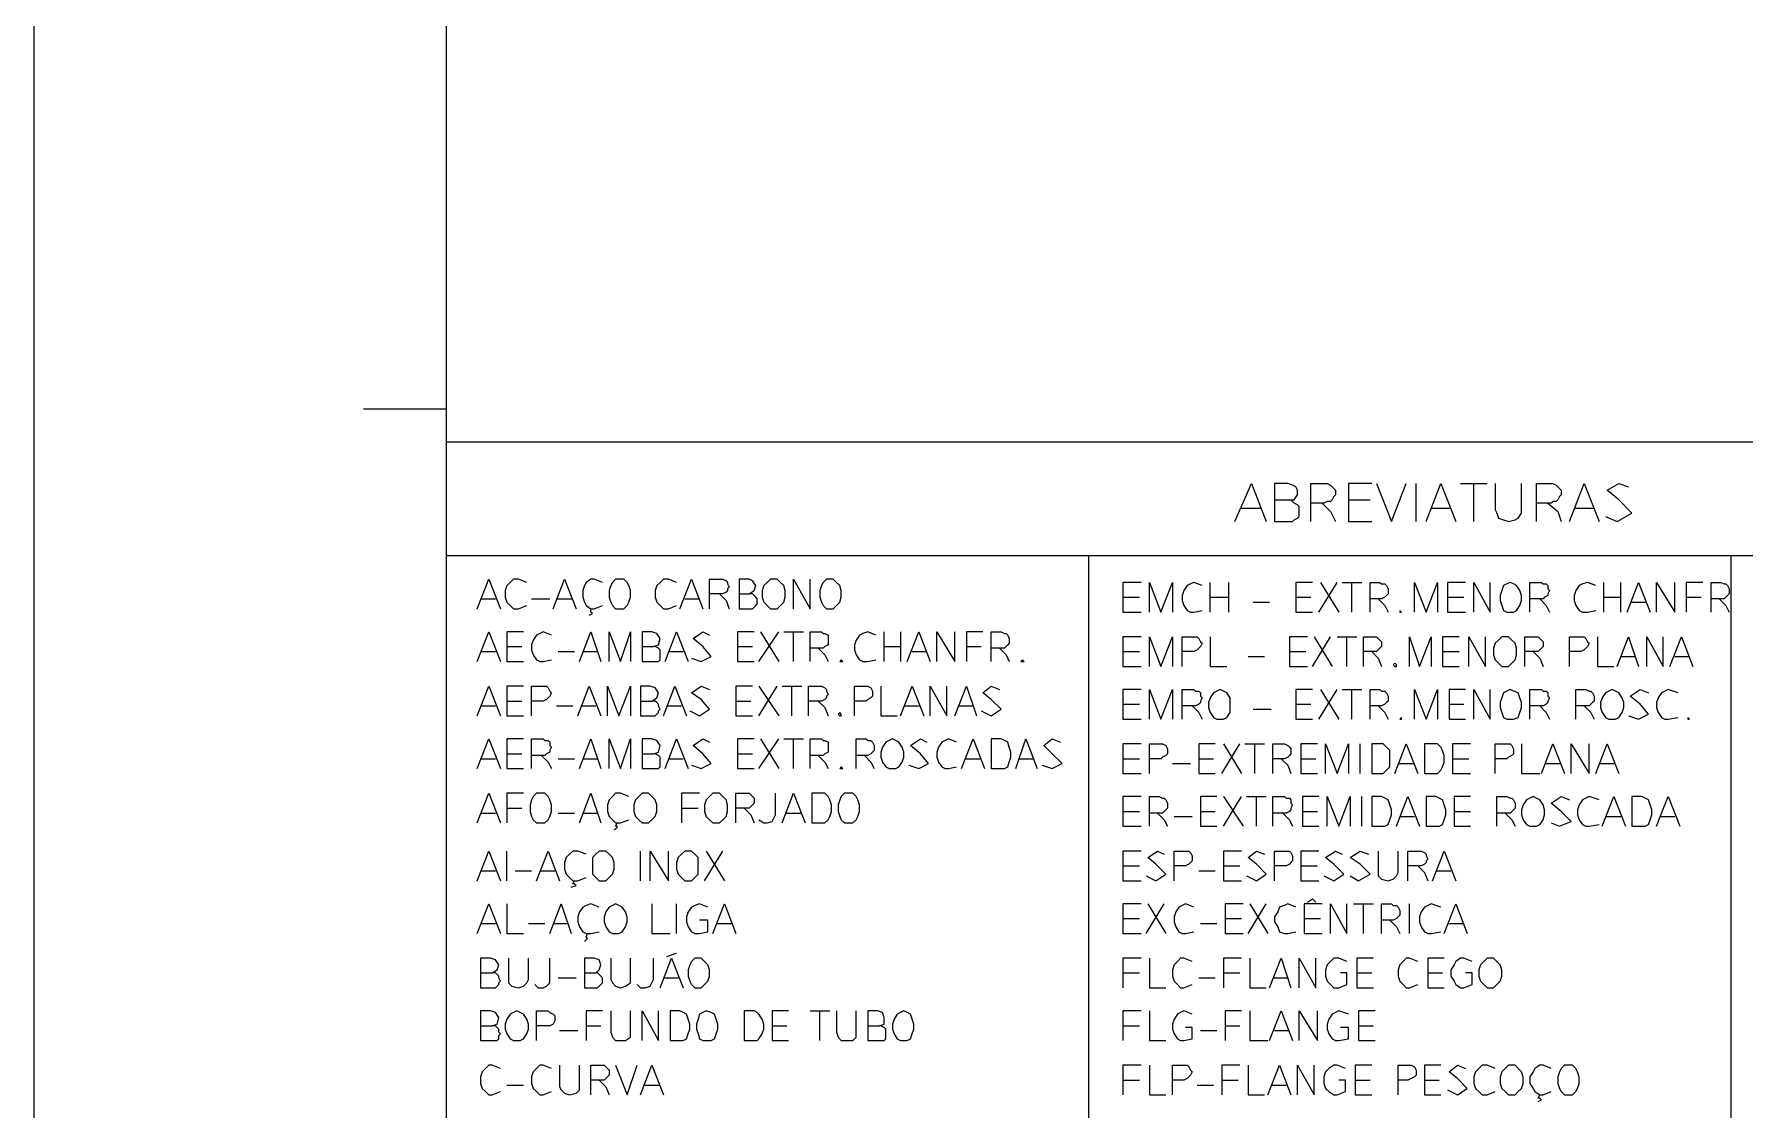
# Model space of a CAD drawing. Extents: x 0 to 604, y 0 to 422.
# Drawn here: x 0 to 103.8, y 67.4 to 132.7 of the extents above; entities that cross this region are included whole.
import ezdxf

# ---------------------------------------------------------------- set-up
doc = ezdxf.new("R2010")
doc.units = 0
doc.header["$MEASUREMENT"] = 0
doc.layers.add('GT_1', color=7, linetype='Continuous')

msp = doc.modelspace()

# ---------------------------------------------------------------- linework, layer by layer
at = {"linetype": 'Continuous'}
msp.add_lwpolyline([(597.11, 0), (0, 0), (0, 421.74), (597.11, 421.74)], close=True, dxfattribs=at)
at = {"layer": 'GT_1', "flags": 128}
for points in [[(25, 409.8), (25, 10)], [(25, 109.9), (20, 109.9)], [(453.8, 107.9), (25, 107.9)], [(72.9, 103.1), (73.9, 105.4), (74.8, 103.1)], [(75.3, 104.4), (76.3, 104.4), (76.5, 104.4), (76.7, 104.7), (76.7, 105), (76.6, 105.2), (76.4, 105.3), (76.1, 105.4), (75.3, 105.4), (75.3, 103.1), (76.3, 103.1), (76.4, 103.1), (76.5, 103.2), (76.7, 103.3), (76.8, 103.4), (76.8, 103.5), (76.8, 103.7), (76.8, 103.8), (76.8, 104), (76.7, 104.1), (76.5, 104.2), (76.4, 104.3), (76.3, 104.4)], [(77.5, 103.1), (77.5, 105.4), (78.3, 105.4), (78.4, 105.4), (78.5, 105.4), (78.7, 105.3), (78.8, 105.2), (78.9, 105.1), (79, 105), (79, 104.9), (79, 104.7), (78.9, 104.6), (78.8, 104.4), (78.7, 104.3), (78.5, 104.3), (78.3, 104.2), (77.5, 104.2)], [(81.2, 105.4), (79.8, 105.4), (79.8, 103.1), (81.2, 103.1)], [(81.5, 105.4), (82.4, 103.1), (83.3, 105.4)], [(83.9, 103.1), (83.9, 105.4)], [(84.5, 103.1), (85.4, 105.4), (86.3, 103.1)], [(86.6, 105.4), (88.2, 105.4)], [(87.4, 103.1), (87.4, 105.4)], [(88.7, 105.4), (88.7, 103.8), (88.8, 103.6), (88.9, 103.3), (89.2, 103.2), (89.5, 103.1), (89.9, 103.2), (90.1, 103.3), (90.3, 103.6), (90.3, 103.8), (90.3, 105.4)], [(91.2, 103.1), (91.2, 105.4), (92.1, 105.4), (92.2, 105.4), (92.4, 105.3), (92.5, 105.2), (92.6, 105.1), (92.7, 105), (92.7, 104.9), (92.7, 104.7), (92.6, 104.6), (92.5, 104.4), (92.4, 104.3), (92.2, 104.3), (92.1, 104.2), (91.2, 104.2)], [(93.2, 103.1), (94.1, 105.4), (95, 103.1)], [(95.4, 103.4), (96.1, 103.1), (97, 103.6), (96.2, 104.4), (95.5, 105), (96.2, 105.4), (96.8, 105.2)], [(73.2, 103.9), (74.5, 103.9)], [(78.2, 104.2), (78.7, 103.7), (79, 103.1)], [(79.8, 104.4), (81.1, 104.4)], [(84.8, 103.9), (86, 103.9)], [(91.9, 104.2), (92.5, 103.7), (92.7, 103.1)], [(93.5, 103.9), (94.7, 103.9)], [(328.9, 101), (25, 101)], [(64, 101), (64, 16)], [(103, 101), (103, 16)], [(26.9, 97.8), (27.6, 99.6), (28.3, 97.8)], [(29.9, 99.4), (29.4, 99.6), (29.1, 99.6), (28.9, 99.4), (28.7, 99.2), (28.6, 98.9), (28.6, 98.5), (28.7, 98.2), (28.9, 98), (29.1, 97.8), (29.4, 97.8), (29.9, 98)], [(31.5, 97.8), (32.2, 99.6), (32.9, 97.8)], [(34.5, 99.4), (34, 99.6), (33.8, 99.6), (33.5, 99.4), (33.4, 99.2), (33.3, 98.9), (33.3, 98.5), (33.4, 98.2), (33.5, 98), (33.8, 97.8), (34, 97.8), (34.5, 98)], [(35.7, 97.8), (35.8, 97.8), (36, 98), (36.1, 98.2), (36.2, 98.5), (36.2, 98.9), (36.1, 99.2), (36, 99.4), (35.8, 99.6), (35.6, 99.6), (35.3, 99.6), (35.1, 99.4), (35, 99.2), (34.9, 98.9), (34.9, 98.5), (35, 98.2), (35.1, 98), (35.3, 97.8), (35.6, 97.8), (35.7, 97.8)], [(39, 99.4), (38.5, 99.6), (38.2, 99.6), (38, 99.4), (37.8, 99.2), (37.7, 98.9), (37.7, 98.5), (37.8, 98.2), (38, 98), (38.2, 97.8), (38.5, 97.8), (39, 98)], [(39.2, 97.8), (39.9, 99.6), (40.6, 97.8)], [(41, 97.8), (41, 99.6), (41.7, 99.6), (41.8, 99.6), (42, 99.5), (42.1, 99.4), (42.1, 99.3), (42.2, 99.1), (42.1, 99), (42.1, 98.9), (42, 98.8), (41.8, 98.7), (41.7, 98.7), (41, 98.7)], [(41.6, 98.7), (42, 98.3), (42.2, 97.8)], [(42.8, 98.7), (43.4, 98.7), (43.7, 98.9), (43.8, 99.2), (43.6, 99.5), (43.4, 99.6), (42.8, 99.6), (42.8, 97.8), (43.4, 97.8), (43.6, 97.8), (43.7, 97.9), (43.8, 98), (43.9, 98.1), (43.9, 98.2), (43.9, 98.4), (43.8, 98.5), (43.7, 98.6), (43.6, 98.7), (43.4, 98.7)], [(45, 97.8), (45.1, 97.8), (45.3, 98), (45.5, 98.2), (45.6, 98.5), (45.6, 98.9), (45.5, 99.2), (45.3, 99.4), (45.1, 99.6), (44.9, 99.6), (44.7, 99.6), (44.5, 99.4), (44.3, 99.2), (44.2, 98.9), (44.2, 98.5), (44.3, 98.2), (44.5, 98), (44.7, 97.8), (44.9, 97.8), (45, 97.8)], [(46.1, 97.8), (46.1, 99.6), (47.1, 97.8), (47.1, 99.6)], [(48.4, 97.8), (48.5, 97.8), (48.7, 98), (48.9, 98.2), (49, 98.5), (49, 98.9), (48.9, 99.2), (48.7, 99.4), (48.5, 99.6), (48.3, 99.6), (48.1, 99.6), (47.9, 99.4), (47.8, 99.2), (47.7, 98.9), (47.7, 98.5), (47.8, 98.2), (47.9, 98), (48.1, 97.8), (48.3, 97.8), (48.4, 97.8)], [(67.2, 99.4), (66.1, 99.4), (66.1, 97.6), (67.2, 97.6)], [(67.7, 97.6), (67.7, 99.4), (68.4, 97.6), (69.1, 99.4), (69.1, 97.6)], [(70.9, 99.2), (70.4, 99.4), (70.2, 99.3), (70, 99.2), (69.8, 98.9), (69.7, 98.6), (69.7, 98.3), (69.8, 98), (70, 97.7), (70.2, 97.6), (70.4, 97.6), (70.9, 97.7)], [(71.4, 97.6), (71.4, 99.4)], [(72.5, 99.4), (72.5, 97.6)], [(77.6, 99.4), (76.6, 99.4), (76.6, 97.6), (77.6, 97.6)], [(78, 97.6), (79.1, 99.4)], [(78.1, 99.4), (79.2, 97.6)], [(79.4, 99.4), (80.6, 99.4)], [(80, 97.6), (80, 99.4)], [(81.1, 97.6), (81.1, 99.4), (81.7, 99.4), (81.8, 99.3), (82, 99.3), (82.1, 99.2), (82.2, 99), (82.2, 98.9), (82.2, 98.7), (82.1, 98.6), (82, 98.5), (81.8, 98.4), (81.7, 98.4), (81.1, 98.4)], [(83.8, 97.6), (83.8, 99.4), (84.5, 97.6), (85.2, 99.4), (85.2, 97.6)], [(86.9, 99.4), (85.8, 99.4), (85.8, 97.6), (86.9, 97.6)], [(87.4, 97.6), (87.4, 99.4), (88.4, 97.6), (88.4, 99.4)], [(89.7, 97.6), (89.8, 97.6), (90, 97.7), (90.2, 98), (90.3, 98.3), (90.3, 98.6), (90.2, 98.9), (90, 99.2), (89.8, 99.3), (89.6, 99.4), (89.4, 99.3), (89.2, 99.2), (89.1, 98.9), (89, 98.6), (89, 98.3), (89.1, 98), (89.2, 97.7), (89.4, 97.6), (89.6, 97.6), (89.7, 97.6)], [(90.8, 97.6), (90.8, 99.4), (91.5, 99.4), (91.6, 99.3), (91.8, 99.3), (91.9, 99.2), (91.9, 99), (92, 98.9), (91.9, 98.7), (91.9, 98.6), (91.7, 98.5), (91.6, 98.4), (91.5, 98.4), (90.8, 98.4)], [(94.8, 99.2), (94.3, 99.4), (94, 99.3), (93.8, 99.2), (93.6, 98.9), (93.5, 98.6), (93.5, 98.3), (93.6, 98), (93.8, 97.7), (94, 97.6), (94.3, 97.6), (94.8, 97.7)], [(95.3, 97.6), (95.3, 99.4)], [(96.3, 99.4), (96.3, 97.6)], [(96.7, 97.6), (97.4, 99.4), (98.1, 97.6)], [(98.5, 97.6), (98.5, 99.4), (99.6, 97.6), (99.6, 99.4)], [(101.3, 99.4), (100.3, 99.4), (100.3, 97.6)], [(101.8, 97.6), (101.8, 99.4), (102.4, 99.4), (102.6, 99.3), (102.7, 99.3), (102.8, 99.2), (102.9, 99), (102.9, 98.9), (102.9, 98.7), (102.8, 98.6), (102.7, 98.5), (102.6, 98.4), (102.4, 98.4), (101.8, 98.4)], [(27.1, 98.4), (28, 98.4)], [(30.2, 98.4), (31.3, 98.4)], [(31.7, 98.4), (32.7, 98.4)], [(33.7, 97.4), (33.9, 97.5), (33.8, 97.6), (33.8, 97.8)], [(39.5, 98.4), (40.4, 98.4)], [(66.1, 98.5), (67.1, 98.5)], [(71.4, 98.5), (72.5, 98.5)], [(74, 98.2), (75, 98.2)], [(76.6, 98.5), (77.5, 98.5)], [(81.6, 98.4), (82, 98), (82.2, 97.6)], [(83, 97.6), (82.9, 97.7), (82.9, 97.6), (83, 97.6)], [(85.8, 98.5), (86.8, 98.5)], [(91.4, 98.4), (91.8, 98), (92, 97.6)], [(95.3, 98.5), (96.3, 98.5)], [(97, 98.2), (97.9, 98.2)], [(100.3, 98.5), (101.2, 98.5)], [(102.3, 98.4), (102.7, 98), (102.9, 97.6)], [(26.9, 94.6), (27.6, 96.4), (28.3, 94.6)], [(29.7, 96.4), (28.7, 96.4), (28.7, 94.6), (29.7, 94.6)], [(31.4, 96.2), (30.9, 96.4), (30.7, 96.3), (30.5, 96.2), (30.3, 95.9), (30.2, 95.6), (30.2, 95.3), (30.3, 95), (30.5, 94.7), (30.7, 94.6), (30.9, 94.6), (31.4, 94.7)], [(33.1, 94.6), (33.8, 96.4), (34.4, 94.6)], [(34.9, 94.6), (34.9, 96.4), (35.6, 94.6), (36.2, 96.4), (36.2, 94.6)], [(36.9, 95.5), (37.6, 95.5), (37.9, 95.6), (38, 96), (37.8, 96.3), (37.5, 96.4), (36.9, 96.4), (36.9, 94.6), (37.6, 94.6), (37.7, 94.6), (37.9, 94.6), (38, 94.7), (38, 94.9), (38, 95), (38, 95.1), (38, 95.3), (37.9, 95.4), (37.7, 95.5), (37.6, 95.5)], [(38.3, 94.6), (39, 96.4), (39.7, 94.6)], [(39.9, 94.8), (40.5, 94.6), (41.1, 94.9), (40.6, 95.5), (40, 96), (40.6, 96.4), (41, 96.2)], [(43.7, 96.4), (42.7, 96.4), (42.7, 94.6), (43.7, 94.6)], [(44, 94.6), (45.2, 96.4)], [(44.1, 96.4), (45.2, 94.6)], [(45.5, 96.4), (46.7, 96.4)], [(46.1, 94.6), (46.1, 96.4)], [(47.1, 94.6), (47.1, 96.4), (47.8, 96.4), (47.9, 96.3), (48, 96.3), (48.2, 96.2), (48.2, 96), (48.2, 95.9), (48.2, 95.7), (48.2, 95.6), (48, 95.5), (47.9, 95.4), (47.8, 95.4), (47.1, 95.4)], [(51.1, 96.2), (50.6, 96.4), (50.3, 96.3), (50.1, 96.2), (49.9, 95.9), (49.8, 95.6), (49.8, 95.3), (49.9, 95), (50.1, 94.7), (50.3, 94.6), (50.6, 94.6), (51.1, 94.7)], [(51.6, 94.6), (51.6, 96.4)], [(52.6, 96.4), (52.6, 94.6)], [(53, 94.6), (53.7, 96.4), (54.4, 94.6)], [(54.8, 94.6), (54.8, 96.4), (55.9, 94.6), (55.9, 96.4)], [(57.6, 96.4), (56.6, 96.4), (56.6, 94.6)], [(58.1, 94.6), (58.1, 96.4), (58.7, 96.4), (58.9, 96.3), (59, 96.3), (59.1, 96.2), (59.2, 96), (59.2, 95.9), (59.2, 95.7), (59.1, 95.6), (59, 95.5), (58.9, 95.4), (58.7, 95.4), (58.1, 95.4)], [(67.2, 96.1), (66.1, 96.1), (66.1, 94.3), (67.2, 94.3)], [(67.7, 94.3), (67.7, 96.1), (68.4, 94.3), (69.1, 96.1), (69.1, 94.3)], [(69.7, 94.3), (69.7, 96.1), (70.4, 96.1), (70.6, 96.1), (70.7, 96), (70.8, 95.8), (70.9, 95.7), (70.8, 95.5), (70.7, 95.4), (70.6, 95.3), (70.4, 95.2), (69.7, 95.2)], [(71.4, 96.1), (71.4, 94.3), (72.4, 94.3)], [(77.3, 96.1), (76.2, 96.1), (76.2, 94.3), (77.3, 94.3)], [(77.6, 94.3), (78.7, 96.1)], [(77.7, 96.1), (78.8, 94.3)], [(79.1, 96.1), (80.3, 96.1)], [(79.7, 94.3), (79.7, 96.1)], [(80.7, 94.3), (80.7, 96.1), (81.3, 96.1), (81.4, 96.1), (81.5, 96.1), (81.6, 96), (81.7, 95.9), (81.8, 95.8), (81.8, 95.6), (81.8, 95.5), (81.7, 95.4), (81.6, 95.3), (81.5, 95.2), (81.3, 95.2), (80.7, 95.2)], [(83.5, 94.3), (83.5, 96.1), (84.1, 94.3), (84.8, 96.1), (84.8, 94.3)], [(86.5, 96.1), (85.5, 96.1), (85.5, 94.3), (86.5, 94.3)], [(87.1, 94.3), (87.1, 96.1), (88.1, 94.3), (88.1, 96.1)], [(89.4, 94.3), (89.5, 94.3), (89.7, 94.5), (89.9, 94.7), (90, 95), (90, 95.4), (89.9, 95.7), (89.7, 95.9), (89.5, 96.1), (89.3, 96.1), (89.1, 96.1), (88.9, 95.9), (88.7, 95.7), (88.6, 95.4), (88.6, 95), (88.7, 94.7), (88.9, 94.5), (89.1, 94.3), (89.3, 94.3), (89.4, 94.3)], [(90.5, 94.3), (90.5, 96.1), (91.1, 96.1), (91.3, 96.1), (91.4, 96), (91.5, 95.9), (91.6, 95.8), (91.6, 95.6), (91.6, 95.5), (91.5, 95.4), (91.4, 95.3), (91.3, 95.2), (91.1, 95.2), (90.5, 95.2)], [(93.2, 94.3), (93.2, 96.1), (93.9, 96.1), (94.1, 96.1), (94.2, 96), (94.3, 95.8), (94.4, 95.7), (94.3, 95.5), (94.2, 95.4), (94.1, 95.3), (93.9, 95.2), (93.2, 95.2)], [(94.9, 96.1), (94.9, 94.3), (95.9, 94.3)], [(96.1, 94.3), (96.8, 96.1), (97.4, 94.3)], [(97.9, 94.3), (97.9, 96.1), (98.9, 94.3), (98.9, 96.1)], [(99.3, 94.3), (100, 96.1), (100.7, 94.3)], [(27.1, 95.2), (28, 95.2)], [(28.7, 95.5), (29.6, 95.5)], [(31.8, 95.2), (32.8, 95.2)], [(33.3, 95.2), (34.2, 95.2)], [(38.5, 95.2), (39.4, 95.2)], [(42.7, 95.5), (43.6, 95.5)], [(47.6, 95.4), (48, 95), (48.2, 94.6)], [(49.1, 94.6), (49, 94.7), (48.9, 94.6), (49, 94.6), (49.1, 94.6)], [(51.6, 95.5), (52.6, 95.5)], [(53.3, 95.2), (54.2, 95.2)], [(56.6, 95.5), (57.5, 95.5)], [(58.6, 95.4), (59, 95), (59.2, 94.6)], [(60.1, 94.6), (60, 94.7), (59.9, 94.6), (60, 94.6), (60.1, 94.6)], [(66.1, 95.2), (67.1, 95.2)], [(73.7, 94.9), (74.7, 94.9)], [(76.2, 95.2), (77.2, 95.2)], [(81.2, 95.2), (81.6, 94.8), (81.8, 94.3)], [(85.5, 95.2), (86.5, 95.2)], [(91, 95.2), (91.4, 94.8), (91.6, 94.3)], [(96.3, 94.9), (97.2, 94.9)], [(99.6, 94.9), (100.5, 94.9)], [(82.7, 94.3), (82.7, 94.4), (82.6, 94.5), (82.5, 94.4), (82.6, 94.3), (82.7, 94.3)], [(26.9, 91.3), (27.6, 93.1), (28.3, 91.3)], [(29.7, 93.1), (28.7, 93.1), (28.7, 91.3), (29.7, 91.3)], [(30.2, 91.3), (30.2, 93.1), (30.9, 93.1), (31.1, 93.1), (31.2, 93), (31.3, 92.8), (31.4, 92.7), (31.3, 92.5), (31.2, 92.4), (31.1, 92.3), (30.9, 92.2), (30.2, 92.2)], [(33, 91.3), (33.7, 93.1), (34.4, 91.3)], [(34.8, 91.3), (34.8, 93.1), (35.5, 91.3), (36.2, 93.1), (36.2, 91.3)], [(36.8, 92.2), (37.5, 92.2), (37.8, 92.4), (37.9, 92.7), (37.7, 93), (37.4, 93.1), (36.8, 93.1), (36.8, 91.3), (37.5, 91.3), (37.7, 91.3), (37.8, 91.4), (37.9, 91.5), (37.9, 91.6), (38, 91.7), (37.9, 91.9), (37.9, 92), (37.8, 92.1), (37.7, 92.2), (37.5, 92.2)], [(38.2, 91.3), (38.9, 93.1), (39.6, 91.3)], [(39.8, 91.6), (40.4, 91.3), (41, 91.7), (40.5, 92.3), (39.9, 92.7), (40.5, 93.1), (41, 92.9)], [(43.6, 93.1), (42.6, 93.1), (42.6, 91.3), (43.6, 91.3)], [(44, 91.3), (45.1, 93.1)], [(44, 93.1), (45.2, 91.3)], [(45.4, 93.1), (46.6, 93.1)], [(46, 91.3), (46, 93.1)], [(47, 91.3), (47, 93.1), (47.7, 93.1), (47.8, 93.1), (48, 93), (48.1, 92.9), (48.1, 92.8), (48.2, 92.6), (48.1, 92.5), (48.1, 92.4), (48, 92.3), (47.8, 92.2), (47.7, 92.2), (47, 92.2)], [(49.8, 91.3), (49.8, 93.1), (50.5, 93.1), (50.6, 93.1), (50.8, 93), (50.9, 92.8), (50.9, 92.7), (50.9, 92.5), (50.8, 92.4), (50.6, 92.3), (50.5, 92.2), (49.8, 92.2)], [(51.4, 93.1), (51.4, 91.3), (52.4, 91.3)], [(52.6, 91.3), (53.3, 93.1), (54, 91.3)], [(54.4, 91.3), (54.4, 93.1), (55.4, 91.3), (55.4, 93.1)], [(55.9, 91.3), (56.6, 93.1), (57.2, 91.3)], [(57.5, 91.6), (58.1, 91.3), (58.7, 91.7), (58.1, 92.3), (57.6, 92.7), (58.1, 93.1), (58.6, 92.9)], [(67.2, 92.9), (66.1, 92.9), (66.1, 91.1), (67.2, 91.1)], [(67.7, 91.1), (67.7, 92.9), (68.4, 91.1), (69.1, 92.9), (69.1, 91.1)], [(69.7, 91.1), (69.7, 92.9), (70.4, 92.9), (70.5, 92.8), (70.7, 92.8), (70.8, 92.7), (70.8, 92.5), (70.9, 92.4), (70.8, 92.2), (70.8, 92.1), (70.7, 92), (70.5, 91.9), (70.4, 91.9), (69.7, 91.9)], [(72.1, 91.1), (72.2, 91.1), (72.4, 91.2), (72.6, 91.5), (72.6, 91.8), (72.6, 92.1), (72.6, 92.4), (72.4, 92.7), (72.2, 92.8), (72, 92.9), (71.8, 92.8), (71.6, 92.7), (71.4, 92.4), (71.3, 92.1), (71.3, 91.8), (71.4, 91.5), (71.6, 91.2), (71.8, 91.1), (72, 91.1), (72.1, 91.1)], [(77.6, 92.9), (76.6, 92.9), (76.6, 91.1), (77.6, 91.1)], [(78, 91.1), (79.1, 92.9)], [(78.1, 92.9), (79.2, 91.1)], [(79.4, 92.9), (80.6, 92.9)], [(80, 91.1), (80, 92.9)], [(81.1, 91.1), (81.1, 92.9), (81.7, 92.9), (81.8, 92.8), (82, 92.8), (82.1, 92.7), (82.2, 92.5), (82.2, 92.4), (82.2, 92.2), (82.1, 92.1), (82, 92), (81.8, 91.9), (81.7, 91.9), (81.1, 91.9)], [(83.8, 91.1), (83.8, 92.9), (84.5, 91.1), (85.2, 92.9), (85.2, 91.1)], [(86.9, 92.9), (85.9, 92.9), (85.9, 91.1), (86.9, 91.1)], [(87.4, 91.1), (87.4, 92.9), (88.4, 91.1), (88.4, 92.9)], [(89.7, 91.1), (89.8, 91.1), (90.1, 91.2), (90.2, 91.5), (90.3, 91.8), (90.3, 92.1), (90.2, 92.4), (90.1, 92.7), (89.8, 92.8), (89.6, 92.9), (89.4, 92.8), (89.2, 92.7), (89.1, 92.4), (89, 92.1), (89, 91.8), (89.1, 91.5), (89.2, 91.2), (89.4, 91.1), (89.6, 91.1), (89.7, 91.1)], [(90.8, 91.1), (90.8, 92.9), (91.5, 92.9), (91.6, 92.8), (91.8, 92.8), (91.9, 92.7), (91.9, 92.5), (92, 92.4), (91.9, 92.2), (91.9, 92.1), (91.8, 92), (91.6, 91.9), (91.5, 91.9), (90.8, 91.9)], [(93.6, 91.1), (93.6, 92.9), (94.2, 92.9), (94.4, 92.8), (94.5, 92.8), (94.6, 92.7), (94.7, 92.5), (94.7, 92.4), (94.7, 92.2), (94.6, 92.1), (94.5, 92), (94.4, 91.9), (94.2, 91.9), (93.6, 91.9)], [(95.9, 91.1), (96, 91.1), (96.2, 91.2), (96.4, 91.5), (96.5, 91.8), (96.5, 92.1), (96.4, 92.4), (96.2, 92.7), (96, 92.8), (95.8, 92.9), (95.6, 92.8), (95.4, 92.7), (95.2, 92.4), (95.1, 92.1), (95.1, 91.8), (95.2, 91.5), (95.4, 91.2), (95.6, 91.1), (95.8, 91.1), (95.9, 91.1)], [(96.8, 91.3), (97.4, 91.1), (98, 91.4), (97.5, 92), (96.9, 92.5), (97.5, 92.9), (98, 92.7)], [(99.8, 92.7), (99.2, 92.9), (99, 92.8), (98.8, 92.7), (98.6, 92.4), (98.5, 92.1), (98.5, 91.8), (98.6, 91.5), (98.8, 91.2), (99, 91.1), (99.2, 91.1), (99.8, 91.2)], [(27.1, 91.9), (28, 91.9)], [(28.7, 92.2), (29.6, 92.2)], [(31.7, 91.9), (32.7, 91.9)], [(33.2, 91.9), (34.1, 91.9)], [(38.4, 91.9), (39.3, 91.9)], [(42.6, 92.2), (43.5, 92.2)], [(47.6, 92.2), (48, 91.8), (48.2, 91.3)], [(49, 91.3), (49, 91.4), (48.9, 91.5), (48.8, 91.4), (48.9, 91.3), (49, 91.3)], [(52.8, 91.9), (53.8, 91.9)], [(56.1, 91.9), (57, 91.9)], [(66.1, 92), (67.1, 92)], [(70.3, 91.9), (70.7, 91.5), (70.9, 91.1)], [(74, 91.7), (75.1, 91.7)], [(76.6, 92), (77.5, 92)], [(81.6, 91.9), (82, 91.5), (82.2, 91.1)], [(85.9, 92), (86.8, 92)], [(91.4, 91.9), (91.8, 91.5), (92, 91.1)], [(94.1, 91.9), (94.5, 91.5), (94.7, 91.1)], [(83, 91.1), (83, 91.2), (82.9, 91.1), (83, 91.1)], [(100.4, 91.1), (100.5, 91.1), (100.4, 91.2), (100.4, 91.1)], [(26.9, 88.1), (27.6, 89.9), (28.3, 88.1)], [(29.7, 89.9), (28.7, 89.9), (28.7, 88.1), (29.7, 88.1)], [(30.2, 88.1), (30.2, 89.9), (30.9, 89.9), (31, 89.8), (31.2, 89.8), (31.3, 89.7), (31.3, 89.5), (31.4, 89.4), (31.3, 89.2), (31.3, 89.1), (31.1, 89), (31, 88.9), (30.9, 88.9), (30.2, 88.9)], [(33.1, 88.1), (33.8, 89.9), (34.4, 88.1)], [(34.9, 88.1), (34.9, 89.9), (35.6, 88.1), (36.2, 89.9), (36.2, 88.1)], [(36.9, 89), (37.6, 89), (37.9, 89.1), (38, 89.5), (37.8, 89.8), (37.5, 89.9), (36.9, 89.9), (36.9, 88.1), (37.6, 88.1), (37.7, 88.1), (37.9, 88.1), (38, 88.2), (38, 88.4), (38, 88.5), (38, 88.6), (38, 88.8), (37.9, 88.9), (37.7, 89), (37.6, 89)], [(38.3, 88.1), (39, 89.9), (39.7, 88.1)], [(39.9, 88.3), (40.5, 88.1), (41.1, 88.4), (40.6, 89), (40, 89.5), (40.6, 89.9), (41, 89.7)], [(43.7, 89.9), (42.7, 89.9), (42.7, 88.1), (43.7, 88.1)], [(44, 88.1), (45.2, 89.9)], [(44.1, 89.9), (45.2, 88.1)], [(45.5, 89.9), (46.7, 89.9)], [(46.1, 88.1), (46.1, 89.9)], [(47.1, 88.1), (47.1, 89.9), (47.8, 89.9), (47.9, 89.8), (48, 89.8), (48.2, 89.7), (48.2, 89.5), (48.2, 89.4), (48.2, 89.2), (48.2, 89.1), (48, 89), (47.9, 88.9), (47.8, 88.9), (47.1, 88.9)], [(49.9, 88.1), (49.9, 89.9), (50.5, 89.9), (50.6, 89.8), (50.8, 89.8), (50.9, 89.7), (51, 89.5), (51, 89.4), (51, 89.2), (50.9, 89.1), (50.8, 89), (50.6, 88.9), (50.5, 88.9), (49.9, 88.9)], [(52.2, 88.1), (52.3, 88.1), (52.5, 88.2), (52.7, 88.5), (52.8, 88.8), (52.8, 89.1), (52.7, 89.4), (52.5, 89.7), (52.3, 89.8), (52.1, 89.9), (51.9, 89.8), (51.7, 89.7), (51.5, 89.4), (51.4, 89.1), (51.4, 88.8), (51.5, 88.5), (51.7, 88.2), (51.9, 88.1), (52.1, 88.1), (52.2, 88.1)], [(53.1, 88.3), (53.7, 88.1), (54.3, 88.4), (53.8, 89), (53.2, 89.5), (53.8, 89.9), (54.2, 89.7)], [(56, 89.7), (55.5, 89.9), (55.3, 89.8), (55.1, 89.7), (54.9, 89.4), (54.8, 89.1), (54.8, 88.8), (54.9, 88.5), (55.1, 88.2), (55.3, 88.1), (55.5, 88.1), (56, 88.2)], [(56.3, 88.1), (57, 89.9), (57.7, 88.1)], [(58.8, 88.1), (58.9, 88.1), (59.1, 88.2), (59.2, 88.5), (59.3, 88.8), (59.3, 89.1), (59.2, 89.4), (59.1, 89.7), (58.9, 89.8), (58.7, 89.9), (58.1, 89.9), (58.1, 88.1), (58.7, 88.1), (58.8, 88.1)], [(59.6, 88.1), (60.2, 89.9), (60.9, 88.1)], [(61.2, 88.3), (61.8, 88.1), (62.4, 88.4), (61.8, 89), (61.3, 89.5), (61.8, 89.9), (62.3, 89.7)], [(67.2, 89.6), (66.1, 89.6), (66.1, 87.8), (67.2, 87.8)], [(67.7, 87.8), (67.7, 89.6), (68.4, 89.6), (68.5, 89.6), (68.7, 89.5), (68.8, 89.3), (68.8, 89.2), (68.8, 89), (68.7, 88.9), (68.5, 88.8), (68.4, 88.7), (67.7, 88.7)], [(71.7, 89.6), (70.7, 89.6), (70.7, 87.8), (71.7, 87.8)], [(72.1, 87.8), (73.2, 89.6)], [(72.2, 89.6), (73.3, 87.8)], [(73.5, 89.6), (74.7, 89.6)], [(74.1, 87.8), (74.1, 89.6)], [(75.2, 87.8), (75.2, 89.6), (75.8, 89.6), (75.9, 89.6), (76.1, 89.5), (76.2, 89.4), (76.3, 89.3), (76.3, 89.1), (76.3, 89), (76.2, 88.9), (76.1, 88.8), (75.9, 88.7), (75.8, 88.7), (75.2, 88.7)], [(77.9, 89.6), (76.9, 89.6), (76.9, 87.8), (77.9, 87.8)], [(78.4, 87.8), (78.4, 89.6), (79.1, 87.8), (79.8, 89.6), (79.8, 87.8)], [(80.5, 87.8), (80.5, 89.6)], [(81.9, 87.8), (82.1, 88), (82.3, 88.2), (82.3, 88.5), (82.3, 88.9), (82.3, 89.2), (82.1, 89.4), (81.9, 89.6), (81.8, 89.6), (81.2, 89.6), (81.2, 87.8), (81.8, 87.8), (81.9, 87.8)], [(82.6, 87.8), (83.3, 89.6), (84, 87.8)], [(85.1, 87.8), (85.2, 87.8), (85.4, 88), (85.5, 88.2), (85.6, 88.5), (85.6, 88.9), (85.5, 89.2), (85.4, 89.4), (85.2, 89.6), (85, 89.6), (84.4, 89.6), (84.4, 87.8), (85, 87.8), (85.1, 87.8)], [(87.2, 89.6), (86.1, 89.6), (86.1, 87.8), (87.2, 87.8)], [(88.7, 87.8), (88.7, 89.6), (89.4, 89.6), (89.6, 89.6), (89.7, 89.5), (89.8, 89.3), (89.8, 89.2), (89.8, 89), (89.7, 88.9), (89.5, 88.8), (89.4, 88.7), (88.7, 88.7)], [(90.3, 89.6), (90.3, 87.8), (91.4, 87.8)], [(91.5, 87.8), (92.2, 89.6), (92.9, 87.8)], [(93.3, 87.8), (93.3, 89.6), (94.4, 87.8), (94.4, 89.6)], [(94.8, 87.8), (95.5, 89.6), (96.2, 87.8)], [(27.1, 88.7), (28, 88.7)], [(28.7, 89), (29.6, 89)], [(30.8, 88.9), (31.2, 88.5), (31.4, 88.1)], [(31.8, 88.7), (32.8, 88.7)], [(33.3, 88.7), (34.2, 88.7)], [(38.5, 88.7), (39.4, 88.7)], [(42.7, 89), (43.6, 89)], [(47.6, 88.9), (48, 88.5), (48.2, 88.1)], [(50.4, 88.9), (50.8, 88.5), (51, 88.1)], [(56.5, 88.7), (57.4, 88.7)], [(59.8, 88.7), (60.7, 88.7)], [(66.1, 88.7), (67.1, 88.7)], [(69.1, 88.4), (70.2, 88.4)], [(70.7, 88.7), (71.6, 88.7)], [(75.7, 88.7), (76.1, 88.3), (76.3, 87.8)], [(76.9, 88.7), (77.8, 88.7)], [(82.8, 88.4), (83.8, 88.4)], [(86.1, 88.7), (87.1, 88.7)], [(91.8, 88.4), (92.7, 88.4)], [(95, 88.4), (95.9, 88.4)], [(49.1, 88.1), (49, 88.2), (48.9, 88.1), (49, 88.1), (49.1, 88.1)], [(26.9, 84.8), (27.6, 86.6), (28.3, 84.8)], [(29.7, 86.6), (28.7, 86.6), (28.7, 84.8)], [(30.9, 84.8), (31, 84.8), (31.2, 85), (31.3, 85.2), (31.4, 85.5), (31.4, 85.9), (31.3, 86.2), (31.2, 86.4), (31, 86.6), (30.7, 86.6), (30.5, 86.6), (30.3, 86.4), (30.2, 86.2), (30.1, 85.9), (30.1, 85.5), (30.2, 85.2), (30.3, 85), (30.5, 84.8), (30.7, 84.8), (30.9, 84.8)], [(33.1, 84.8), (33.8, 86.6), (34.4, 84.8)], [(36.1, 86.4), (35.6, 86.6), (35.3, 86.6), (35.1, 86.4), (34.9, 86.2), (34.8, 85.9), (34.8, 85.5), (34.9, 85.2), (35.1, 85), (35.3, 84.8), (35.6, 84.8), (36.1, 85)], [(37.2, 84.8), (37.3, 84.8), (37.5, 85), (37.7, 85.2), (37.8, 85.5), (37.8, 85.9), (37.7, 86.2), (37.5, 86.4), (37.3, 86.6), (37.1, 86.6), (36.9, 86.6), (36.7, 86.4), (36.5, 86.2), (36.4, 85.9), (36.4, 85.5), (36.5, 85.2), (36.7, 85), (36.9, 84.8), (37.1, 84.8), (37.2, 84.8)], [(40.4, 86.6), (39.3, 86.6), (39.3, 84.8)], [(41.5, 84.8), (41.6, 84.8), (41.8, 85), (42, 85.2), (42.1, 85.5), (42.1, 85.9), (42, 86.2), (41.8, 86.4), (41.6, 86.6), (41.4, 86.6), (41.2, 86.6), (41, 86.4), (40.8, 86.2), (40.7, 85.9), (40.7, 85.5), (40.8, 85.2), (41, 85), (41.2, 84.8), (41.4, 84.8), (41.5, 84.8)], [(42.6, 84.8), (42.6, 86.6), (43.2, 86.6), (43.4, 86.6), (43.5, 86.5), (43.6, 86.4), (43.7, 86.3), (43.7, 86.1), (43.7, 86), (43.6, 85.9), (43.5, 85.8), (43.4, 85.7), (43.2, 85.7), (42.6, 85.7)], [(44, 85), (44.3, 84.8), (44.5, 84.8), (44.8, 84.9), (44.9, 85.1), (45, 85.3), (45, 86.6)], [(45.4, 84.8), (46.1, 86.6), (46.8, 84.8)], [(47.9, 84.8), (48, 84.8), (48.2, 85), (48.3, 85.2), (48.4, 85.5), (48.4, 85.9), (48.3, 86.2), (48.2, 86.4), (48, 86.6), (47.8, 86.6), (47.2, 86.6), (47.2, 84.8), (47.8, 84.8), (47.9, 84.8)], [(49.6, 84.8), (49.7, 84.8), (49.9, 85), (50, 85.2), (50.1, 85.5), (50.1, 85.9), (50, 86.2), (49.9, 86.4), (49.7, 86.6), (49.5, 86.6), (49.2, 86.6), (49, 86.4), (48.9, 86.2), (48.8, 85.9), (48.8, 85.5), (48.9, 85.2), (49, 85), (49.2, 84.8), (49.5, 84.8), (49.6, 84.8)], [(67.2, 86.4), (66.1, 86.4), (66.1, 84.6), (67.2, 84.6)], [(67.7, 84.6), (67.7, 86.4), (68.3, 86.4), (68.5, 86.3), (68.6, 86.3), (68.7, 86.2), (68.8, 86), (68.8, 85.9), (68.8, 85.7), (68.7, 85.6), (68.6, 85.5), (68.5, 85.4), (68.3, 85.4), (67.7, 85.4)], [(71.8, 86.4), (70.8, 86.4), (70.8, 84.6), (71.8, 84.6)], [(72.2, 84.6), (73.3, 86.4)], [(72.2, 86.4), (73.4, 84.6)], [(73.6, 86.4), (74.8, 86.4)], [(74.2, 84.6), (74.2, 86.4)], [(75.2, 84.6), (75.2, 86.4), (75.9, 86.4), (76, 86.3), (76.2, 86.3), (76.3, 86.2), (76.3, 86), (76.4, 85.9), (76.3, 85.7), (76.3, 85.6), (76.2, 85.5), (76, 85.4), (75.9, 85.4), (75.2, 85.4)], [(78, 86.4), (77, 86.4), (77, 84.6), (78, 84.6)], [(78.5, 84.6), (78.5, 86.4), (79.2, 84.6), (79.9, 86.4), (79.9, 84.6)], [(80.6, 84.6), (80.6, 86.4)], [(81.9, 84.6), (82, 84.6), (82.2, 84.7), (82.3, 85), (82.4, 85.3), (82.4, 85.6), (82.3, 85.9), (82.2, 86.2), (82, 86.3), (81.8, 86.4), (81.2, 86.4), (81.2, 84.6), (81.8, 84.6), (81.9, 84.6)], [(82.7, 84.6), (83.4, 86.4), (84.1, 84.6)], [(85.2, 84.6), (85.3, 84.6), (85.5, 84.7), (85.6, 85), (85.7, 85.3), (85.7, 85.6), (85.6, 85.9), (85.5, 86.2), (85.3, 86.3), (85.1, 86.4), (84.5, 86.4), (84.5, 84.6), (85.1, 84.6), (85.2, 84.6)], [(87.2, 86.4), (86.2, 86.4), (86.2, 84.6), (87.2, 84.6)], [(88.8, 84.6), (88.8, 86.4), (89.4, 86.4), (89.6, 86.3), (89.7, 86.3), (89.8, 86.2), (89.9, 86), (89.9, 85.9), (89.9, 85.7), (89.8, 85.6), (89.7, 85.5), (89.6, 85.4), (89.4, 85.4), (88.8, 85.4)], [(91.1, 84.6), (91.2, 84.6), (91.4, 84.7), (91.6, 85), (91.7, 85.3), (91.7, 85.6), (91.6, 85.9), (91.4, 86.2), (91.2, 86.3), (91, 86.4), (90.8, 86.3), (90.6, 86.2), (90.4, 85.9), (90.3, 85.6), (90.3, 85.3), (90.4, 85), (90.6, 84.7), (90.8, 84.6), (91, 84.6), (91.1, 84.6)], [(92.1, 84.8), (92.6, 84.6), (93.3, 84.9), (92.7, 85.5), (92.1, 86), (92.7, 86.4), (93.2, 86.2)], [(95, 86.2), (94.4, 86.4), (94.2, 86.3), (94, 86.2), (93.8, 85.9), (93.7, 85.6), (93.7, 85.3), (93.8, 85), (94, 84.7), (94.2, 84.6), (94.4, 84.6), (95, 84.7)], [(95.2, 84.6), (95.9, 86.4), (96.6, 84.6)], [(97.7, 84.6), (97.8, 84.6), (98, 84.7), (98.1, 85), (98.2, 85.3), (98.2, 85.6), (98.1, 85.9), (98, 86.2), (97.8, 86.3), (97.6, 86.4), (97, 86.4), (97, 84.6), (97.6, 84.6), (97.7, 84.6)], [(98.5, 84.6), (99.2, 86.4), (99.9, 84.6)], [(27.1, 85.4), (28, 85.4)], [(28.7, 85.7), (29.6, 85.7)], [(31.8, 85.4), (32.8, 85.4)], [(33.3, 85.4), (34.2, 85.4)], [(39.3, 85.7), (40.3, 85.7)], [(43.1, 85.7), (43.5, 85.3), (43.7, 84.8)], [(45.6, 85.4), (46.6, 85.4)], [(66.1, 85.5), (67.1, 85.5)], [(68.2, 85.4), (68.6, 85), (68.8, 84.6)], [(69.2, 85.2), (70.3, 85.2)], [(70.8, 85.5), (71.7, 85.5)], [(75.8, 85.4), (76.2, 85), (76.4, 84.6)], [(77, 85.5), (77.9, 85.5)], [(82.9, 85.2), (83.8, 85.2)], [(86.2, 85.5), (87.2, 85.5)], [(89.3, 85.4), (89.7, 85), (89.9, 84.6)], [(95.4, 85.2), (96.4, 85.2)], [(98.7, 85.2), (99.6, 85.2)], [(35.2, 84.4), (35.4, 84.5), (35.4, 84.6), (35.3, 84.6), (35.4, 84.8)], [(26.9, 81.3), (27.6, 83.1), (28.3, 81.3)], [(28.7, 81.3), (28.7, 83.1)], [(30.5, 81.3), (31.2, 83.1), (31.9, 81.3)], [(33.5, 82.9), (33, 83.1), (32.7, 83.1), (32.5, 82.9), (32.3, 82.7), (32.2, 82.4), (32.2, 82), (32.3, 81.7), (32.5, 81.5), (32.7, 81.3), (33, 81.3), (33.5, 81.5)], [(34.6, 81.3), (34.7, 81.3), (34.9, 81.5), (35.1, 81.7), (35.2, 82), (35.2, 82.4), (35.1, 82.7), (34.9, 82.9), (34.7, 83.1), (34.5, 83.1), (34.3, 83.1), (34.1, 82.9), (33.9, 82.7), (33.9, 82.4), (33.9, 82), (33.9, 81.7), (34.1, 81.5), (34.3, 81.3), (34.5, 81.3), (34.6, 81.3)], [(36.8, 81.3), (36.8, 83.1)], [(37.4, 81.3), (37.4, 83.1), (38.5, 81.3), (38.5, 83.1)], [(39.8, 81.3), (39.9, 81.3), (40.1, 81.5), (40.3, 81.7), (40.3, 82), (40.3, 82.4), (40.3, 82.7), (40.1, 82.9), (39.9, 83.1), (39.7, 83.1), (39.5, 83.1), (39.3, 82.9), (39.1, 82.7), (39, 82.4), (39, 82), (39.1, 81.7), (39.3, 81.5), (39.5, 81.3), (39.7, 81.3), (39.8, 81.3)], [(40.7, 81.3), (41.8, 83.1)], [(40.8, 83.1), (41.9, 81.3)], [(67.2, 83.1), (66.1, 83.1), (66.1, 81.3), (67.2, 81.3)], [(67.5, 81.6), (68.1, 81.3), (68.7, 81.7), (68.1, 82.3), (67.6, 82.7), (68.2, 83.1), (68.6, 82.9)], [(69.2, 81.3), (69.2, 83.1), (69.9, 83.1), (70.1, 83.1), (70.2, 83), (70.3, 82.8), (70.3, 82.7), (70.3, 82.5), (70.2, 82.4), (70.1, 82.3), (69.9, 82.2), (69.2, 82.2)], [(73.3, 83.1), (72.2, 83.1), (72.2, 81.3), (73.3, 81.3)], [(73.6, 81.6), (74.2, 81.3), (74.8, 81.7), (74.2, 82.3), (73.7, 82.7), (74.2, 83.1), (74.7, 82.9)], [(75.3, 81.3), (75.3, 83.1), (76, 83.1), (76.2, 83.1), (76.3, 83), (76.4, 82.8), (76.4, 82.7), (76.4, 82.5), (76.3, 82.4), (76.2, 82.3), (76, 82.2), (75.3, 82.2)], [(78, 83.1), (76.9, 83.1), (76.9, 81.3), (78, 81.3)], [(78.3, 81.6), (78.9, 81.3), (79.5, 81.7), (78.9, 82.3), (78.4, 82.7), (79, 83.1), (79.4, 82.9)], [(79.9, 81.6), (80.4, 81.3), (81.1, 81.7), (80.5, 82.3), (79.9, 82.7), (80.5, 83.1), (81, 82.9)], [(81.6, 83.1), (81.6, 81.8), (81.6, 81.6), (81.8, 81.4), (82.2, 81.3), (82.5, 81.4), (82.7, 81.6), (82.8, 81.8), (82.8, 83.1)], [(83.4, 81.3), (83.4, 83.1), (84.1, 83.1), (84.2, 83.1), (84.4, 83), (84.5, 82.9), (84.5, 82.8), (84.6, 82.6), (84.5, 82.5), (84.5, 82.4), (84.4, 82.3), (84.2, 82.2), (84.1, 82.2), (83.4, 82.2)], [(84.9, 81.3), (85.6, 83.1), (86.3, 81.3)], [(66.1, 82.2), (67.1, 82.2)], [(72.2, 82.2), (73.2, 82.2)], [(76.9, 82.2), (77.9, 82.2)], [(84, 82.2), (84.4, 81.8), (84.6, 81.3)], [(27.1, 81.9), (28, 81.9)], [(29.2, 81.9), (30.2, 81.9)], [(30.7, 81.9), (31.6, 81.9)], [(32.6, 80.9), (32.9, 81), (32.8, 81.1), (32.7, 81.1), (32.8, 81.3)], [(70.7, 81.9), (71.7, 81.9)], [(85.1, 81.9), (86, 81.9)], [(77.3, 80), (77.6, 80.2), (77.8, 80)], [(26.9, 78.1), (27.6, 79.9), (28.3, 78.1)], [(28.7, 79.9), (28.7, 78.1), (29.7, 78.1)], [(31.3, 78.1), (32, 79.9), (32.6, 78.1)], [(34.3, 79.7), (33.8, 79.9), (33.5, 79.8), (33.3, 79.7), (33.1, 79.4), (33, 79.1), (33, 78.8), (33.1, 78.5), (33.3, 78.2), (33.5, 78.1), (33.8, 78.1), (34.3, 78.2)], [(35.4, 78.1), (35.5, 78.1), (35.7, 78.2), (35.9, 78.5), (36, 78.8), (36, 79.1), (35.9, 79.4), (35.7, 79.7), (35.5, 79.8), (35.3, 79.9), (35.1, 79.8), (34.9, 79.7), (34.7, 79.4), (34.6, 79.1), (34.6, 78.8), (34.7, 78.5), (34.9, 78.2), (35.1, 78.1), (35.3, 78.1), (35.4, 78.1)], [(37.5, 79.9), (37.5, 78.1), (38.6, 78.1)], [(39, 78.1), (39, 79.9)], [(40.9, 79.7), (40.4, 79.9), (40.1, 79.8), (39.9, 79.7), (39.7, 79.4), (39.6, 79.1), (39.6, 78.8), (39.7, 78.5), (39.9, 78.2), (40.1, 78.1), (40.4, 78.1), (40.9, 78.2), (40.9, 78.9), (40.4, 78.9)], [(41.2, 78.1), (41.9, 79.9), (42.6, 78.1)], [(67.2, 79.9), (66.1, 79.9), (66.1, 78.1), (67.2, 78.1)], [(66.1, 79), (67.1, 79)], [(67.5, 78.1), (68.6, 79.9)], [(67.6, 79.9), (68.7, 78.1)], [(70.4, 79.7), (69.9, 79.9), (69.7, 79.8), (69.5, 79.7), (69.3, 79.4), (69.2, 79.1), (69.2, 78.8), (69.3, 78.5), (69.5, 78.2), (69.7, 78.1), (69.9, 78.1), (70.4, 78.2)], [(73.4, 79.9), (72.3, 79.9), (72.3, 78.1), (73.4, 78.1)], [(72.3, 79), (73.3, 79)], [(73.7, 78.1), (74.8, 79.9)], [(73.8, 79.9), (74.9, 78.1)], [(76.6, 79.7), (76.1, 79.9), (75.9, 79.8), (75.6, 79.7), (75.5, 79.4), (75.3, 79.1), (75.3, 78.8), (75.5, 78.5), (75.6, 78.2), (75.9, 78.1), (76.1, 78.1), (76.6, 78.2)], [(78.2, 79.9), (77.1, 79.9), (77.1, 78.1), (78.2, 78.1)], [(77.1, 79), (78.1, 79)], [(78.7, 78.1), (78.7, 79.9), (79.7, 78.1), (79.7, 79.9)], [(80.1, 79.9), (81.3, 79.9)], [(80.7, 78.1), (80.7, 79.9)], [(81.8, 78.1), (81.8, 79.9), (82.4, 79.9), (82.5, 79.8), (82.7, 79.8), (82.8, 79.7), (82.9, 79.5), (82.9, 79.4), (82.9, 79.2), (82.8, 79.1), (82.7, 79), (82.5, 78.9), (82.4, 78.9), (81.8, 78.9)], [(83.5, 78.1), (83.5, 79.9)], [(85.4, 79.7), (84.8, 79.9), (84.6, 79.8), (84.4, 79.7), (84.2, 79.4), (84.1, 79.1), (84.1, 78.8), (84.2, 78.5), (84.4, 78.2), (84.6, 78.1), (84.8, 78.1), (85.4, 78.2)], [(85.6, 78.1), (86.3, 79.9), (87, 78.1)], [(27.1, 78.7), (28, 78.7)], [(30, 78.7), (31, 78.7)], [(31.5, 78.7), (32.4, 78.7)], [(33.4, 77.6), (33.6, 77.8), (33.5, 77.9), (33.6, 78.1)], [(41.4, 78.7), (42.4, 78.7)], [(70.8, 78.7), (71.8, 78.7)], [(82.3, 78.9), (82.7, 78.5), (82.9, 78.1)], [(85.8, 78.7), (86.8, 78.7)], [(38.4, 76.7), (38.7, 76.8), (39, 76.9)], [(27.1, 75.7), (27.8, 75.7), (28.1, 75.9), (28.2, 76.2), (28, 76.5), (27.7, 76.6), (27.1, 76.6), (27.1, 74.8), (27.8, 74.8), (28, 74.8), (28.1, 74.9), (28.2, 75), (28.2, 75.1), (28.3, 75.2), (28.2, 75.4), (28.2, 75.5), (28.1, 75.6), (28, 75.7), (27.8, 75.7)], [(28.8, 76.6), (28.8, 75.3), (28.8, 75.1), (29, 74.9), (29.4, 74.8), (29.7, 74.9), (29.9, 75.1), (30, 75.3), (30, 76.6)], [(30.4, 75), (30.6, 74.8), (30.9, 74.8), (31.1, 74.9), (31.3, 75.1), (31.3, 75.3), (31.3, 76.6)], [(33.4, 75.7), (34.1, 75.7), (34.3, 75.9), (34.4, 76.2), (34.3, 76.5), (34, 76.6), (33.4, 76.6), (33.4, 74.8), (34.1, 74.8), (34.2, 74.8), (34.3, 74.9), (34.4, 75), (34.5, 75.1), (34.5, 75.2), (34.5, 75.4), (34.4, 75.5), (34.3, 75.6), (34.2, 75.7), (34.1, 75.7)], [(35, 76.6), (35, 75.3), (35.1, 75.1), (35.3, 74.9), (35.6, 74.8), (35.9, 74.9), (36.2, 75.1), (36.2, 75.3), (36.2, 76.6)], [(36.6, 75), (36.8, 74.8), (37.1, 74.8), (37.4, 74.9), (37.5, 75.1), (37.6, 75.3), (37.6, 76.6)], [(38, 74.8), (38.7, 76.6), (39.4, 74.8)], [(40.4, 74.8), (40.5, 74.8), (40.7, 75), (40.9, 75.2), (41, 75.5), (41, 75.9), (40.9, 76.2), (40.7, 76.4), (40.5, 76.6), (40.3, 76.6), (40.1, 76.6), (39.9, 76.4), (39.8, 76.2), (39.7, 75.9), (39.7, 75.5), (39.8, 75.2), (39.9, 75), (40.1, 74.8), (40.3, 74.8), (40.4, 74.8)], [(67.2, 76.6), (66.1, 76.6), (66.1, 74.8)], [(67.7, 76.6), (67.7, 74.8), (68.7, 74.8)], [(70.3, 76.4), (69.8, 76.6), (69.6, 76.6), (69.4, 76.4), (69.2, 76.2), (69.1, 75.9), (69.1, 75.5), (69.2, 75.2), (69.4, 75), (69.6, 74.8), (69.8, 74.8), (70.3, 75)], [(73.3, 76.6), (72.2, 76.6), (72.2, 74.8)], [(73.8, 76.6), (73.8, 74.8), (74.8, 74.8)], [(75, 74.8), (75.7, 76.6), (76.3, 74.8)], [(76.8, 74.8), (76.8, 76.6), (77.8, 74.8), (77.8, 76.6)], [(79.7, 76.4), (79.2, 76.6), (78.9, 76.6), (78.7, 76.4), (78.5, 76.2), (78.4, 75.9), (78.4, 75.5), (78.5, 75.2), (78.7, 75), (78.9, 74.8), (79.2, 74.8), (79.7, 75), (79.7, 75.7), (79.3, 75.7)], [(81.3, 76.6), (80.3, 76.6), (80.3, 74.8), (81.3, 74.8)], [(84, 76.4), (83.5, 76.6), (83.3, 76.6), (83.1, 76.4), (82.9, 76.2), (82.8, 75.9), (82.8, 75.5), (82.9, 75.2), (83.1, 75), (83.3, 74.8), (83.5, 74.8), (84, 75)], [(85.6, 76.6), (84.6, 76.6), (84.6, 74.8), (85.6, 74.8)], [(87.3, 76.4), (86.8, 76.6), (86.6, 76.6), (86.3, 76.4), (86.2, 76.2), (86, 75.9), (86, 75.5), (86.2, 75.2), (86.3, 75), (86.6, 74.8), (86.8, 74.8), (87.3, 75), (87.3, 75.7), (86.9, 75.7)], [(88.5, 74.8), (88.6, 74.8), (88.8, 75), (89, 75.2), (89.1, 75.5), (89.1, 75.9), (89, 76.2), (88.8, 76.4), (88.6, 76.6), (88.4, 76.6), (88.2, 76.6), (88, 76.4), (87.8, 76.2), (87.7, 75.9), (87.7, 75.5), (87.8, 75.2), (88, 75), (88.2, 74.8), (88.4, 74.8), (88.5, 74.8)], [(31.8, 75.4), (32.9, 75.4)], [(38.2, 75.4), (39.2, 75.4)], [(66.1, 75.7), (67.1, 75.7)], [(70.7, 75.4), (71.7, 75.4)], [(72.2, 75.7), (73.2, 75.7)], [(75.2, 75.4), (76.1, 75.4)], [(80.3, 75.7), (81.2, 75.7)], [(84.6, 75.7), (85.5, 75.7)], [(27.1, 72.5), (27.8, 72.5), (28.1, 72.6), (28.2, 73), (28, 73.3), (27.7, 73.4), (27.1, 73.4), (27.1, 71.6), (27.8, 71.6), (28, 71.6), (28.1, 71.6), (28.2, 71.7), (28.2, 71.9), (28.3, 72), (28.2, 72.1), (28.2, 72.3), (28.1, 72.4), (28, 72.5), (27.8, 72.5)], [(29.4, 71.6), (29.5, 71.6), (29.7, 71.7), (29.9, 72), (30, 72.3), (30, 72.6), (29.9, 72.9), (29.7, 73.2), (29.5, 73.3), (29.3, 73.4), (29.1, 73.3), (28.9, 73.2), (28.7, 72.9), (28.6, 72.6), (28.6, 72.3), (28.7, 72), (28.9, 71.7), (29.1, 71.6), (29.3, 71.6), (29.4, 71.6)], [(30.5, 71.6), (30.5, 73.4), (31.2, 73.4), (31.3, 73.3), (31.5, 73.2), (31.6, 73.1), (31.6, 72.9), (31.6, 72.8), (31.5, 72.6), (31.3, 72.5), (31.2, 72.5), (30.5, 72.5)], [(34.5, 73.4), (33.5, 73.4), (33.5, 71.6)], [(35, 73.4), (35, 72.1), (35.1, 71.8), (35.3, 71.6), (35.6, 71.6), (35.9, 71.6), (36.2, 71.8), (36.2, 72.1), (36.2, 73.4)], [(36.9, 71.6), (36.9, 73.4), (37.9, 71.6), (37.9, 73.4)], [(39.3, 71.6), (39.4, 71.6), (39.6, 71.7), (39.7, 72), (39.8, 72.3), (39.8, 72.6), (39.7, 72.9), (39.6, 73.2), (39.4, 73.3), (39.2, 73.4), (38.6, 73.4), (38.6, 71.6), (39.2, 71.6), (39.3, 71.6)], [(41, 71.6), (41.1, 71.6), (41.3, 71.7), (41.4, 72), (41.5, 72.3), (41.5, 72.6), (41.4, 72.9), (41.3, 73.2), (41.1, 73.3), (40.8, 73.4), (40.6, 73.3), (40.4, 73.2), (40.3, 72.9), (40.2, 72.6), (40.2, 72.3), (40.3, 72), (40.4, 71.7), (40.6, 71.6), (40.8, 71.6), (41, 71.6)], [(43.8, 71.6), (43.9, 71.6), (44, 71.7), (44.2, 72), (44.3, 72.3), (44.3, 72.6), (44.2, 72.9), (44, 73.2), (43.9, 73.3), (43.7, 73.4), (43.1, 73.4), (43.1, 71.6), (43.7, 71.6), (43.8, 71.6)], [(45.8, 73.4), (44.8, 73.4), (44.8, 71.6), (45.8, 71.6)], [(47.1, 73.4), (48.3, 73.4)], [(47.7, 71.6), (47.7, 73.4)], [(48.7, 73.4), (48.7, 72.1), (48.8, 71.8), (49, 71.6), (49.3, 71.6), (49.7, 71.6), (49.9, 71.8), (49.9, 72.1), (49.9, 73.4)], [(50.6, 72.5), (51.3, 72.5), (51.6, 72.6), (51.6, 73), (51.5, 73.3), (51.2, 73.4), (50.6, 73.4), (50.6, 71.6), (51.3, 71.6), (51.4, 71.6), (51.6, 71.6), (51.7, 71.7), (51.7, 71.9), (51.7, 72), (51.7, 72.1), (51.7, 72.3), (51.6, 72.4), (51.4, 72.5), (51.3, 72.5)], [(52.9, 71.6), (53, 71.6), (53.2, 71.7), (53.3, 72), (53.4, 72.3), (53.4, 72.6), (53.3, 72.9), (53.2, 73.2), (53, 73.3), (52.8, 73.4), (52.6, 73.3), (52.4, 73.2), (52.2, 72.9), (52.1, 72.6), (52.1, 72.3), (52.2, 72), (52.4, 71.7), (52.6, 71.6), (52.8, 71.6), (52.9, 71.6)], [(67.2, 73.4), (66.1, 73.4), (66.1, 71.6)], [(67.7, 73.4), (67.7, 71.6), (68.7, 71.6)], [(70.3, 73.2), (69.8, 73.4), (69.6, 73.3), (69.4, 73.2), (69.2, 72.9), (69.1, 72.6), (69.1, 72.3), (69.2, 72), (69.4, 71.7), (69.6, 71.6), (69.8, 71.6), (70.3, 71.7), (70.3, 72.4), (69.9, 72.4)], [(73.3, 73.4), (72.3, 73.4), (72.3, 71.6)], [(73.8, 73.4), (73.8, 71.6), (74.9, 71.6)], [(75, 71.6), (75.7, 73.4), (76.4, 71.6)], [(76.8, 71.6), (76.8, 73.4), (77.9, 71.6), (77.9, 73.4)], [(79.8, 73.2), (79.2, 73.4), (79, 73.3), (78.8, 73.2), (78.6, 72.9), (78.5, 72.6), (78.5, 72.3), (78.6, 72), (78.8, 71.7), (79, 71.6), (79.2, 71.6), (79.8, 71.7), (79.8, 72.4), (79.3, 72.4)], [(81.4, 73.4), (80.4, 73.4), (80.4, 71.6), (81.4, 71.6)], [(31.9, 72.2), (33, 72.2)], [(33.5, 72.5), (34.4, 72.5)], [(44.8, 72.5), (45.7, 72.5)], [(66.1, 72.5), (67.1, 72.5)], [(70.8, 72.2), (71.8, 72.2)], [(72.3, 72.5), (73.2, 72.5)], [(75.3, 72.2), (76.2, 72.2)], [(80.4, 72.5), (81.3, 72.5)], [(28.3, 69.9), (27.8, 70.1), (27.6, 70.1), (27.4, 69.9), (27.2, 69.7), (27.1, 69.4), (27.1, 69), (27.2, 68.7), (27.4, 68.5), (27.6, 68.3), (27.8, 68.3), (28.3, 68.5)], [(31.4, 69.9), (30.9, 70.1), (30.7, 70.1), (30.5, 69.9), (30.3, 69.7), (30.2, 69.4), (30.2, 69), (30.3, 68.7), (30.5, 68.5), (30.7, 68.3), (30.9, 68.3), (31.4, 68.5)], [(31.9, 70.1), (31.9, 68.8), (32, 68.6), (32.2, 68.4), (32.5, 68.3), (32.9, 68.4), (33.1, 68.6), (33.1, 68.8), (33.1, 70.1)], [(33.8, 68.3), (33.8, 70.1), (34.4, 70.1), (34.5, 70.1), (34.6, 70.1), (34.7, 70), (34.8, 69.9), (34.9, 69.8), (34.9, 69.6), (34.9, 69.5), (34.8, 69.4), (34.7, 69.3), (34.6, 69.2), (34.4, 69.2), (33.8, 69.2)], [(35.3, 70.1), (36, 68.3), (36.6, 70.1)], [(36.8, 68.3), (37.5, 70.1), (38.2, 68.3)], [(67.2, 70.1), (66.1, 70.1), (66.1, 68.3)], [(67.7, 70.1), (67.7, 68.3), (68.7, 68.3)], [(69.1, 68.3), (69.1, 70.1), (69.8, 70.1), (70, 70.1), (70.1, 70), (70.2, 69.8), (70.3, 69.7), (70.2, 69.5), (70.1, 69.4), (70, 69.3), (69.8, 69.2), (69.1, 69.2)], [(73.2, 70.1), (72.1, 70.1), (72.1, 68.3)], [(73.7, 70.1), (73.7, 68.3), (74.7, 68.3)], [(74.9, 68.3), (75.6, 70.1), (76.3, 68.3)], [(76.7, 68.3), (76.7, 70.1), (77.7, 68.3), (77.7, 70.1)], [(79.6, 69.9), (79.1, 70.1), (78.9, 70.1), (78.6, 69.9), (78.4, 69.7), (78.3, 69.4), (78.3, 69), (78.4, 68.7), (78.6, 68.5), (78.9, 68.3), (79.1, 68.3), (79.6, 68.5), (79.6, 69.2), (79.2, 69.2)], [(81.2, 70.1), (80.2, 70.1), (80.2, 68.3), (81.2, 68.3)], [(82.8, 68.3), (82.8, 70.1), (83.4, 70.1), (83.5, 70.1), (83.6, 70.1), (83.8, 70), (83.9, 69.8), (83.9, 69.7), (83.9, 69.5), (83.8, 69.4), (83.6, 69.3), (83.4, 69.2), (82.8, 69.2)], [(85.4, 70.1), (84.4, 70.1), (84.4, 68.3), (85.4, 68.3)], [(85.8, 68.6), (86.4, 68.3), (87, 68.7), (86.4, 69.3), (85.9, 69.7), (86.4, 70.1), (86.9, 69.9)], [(88.7, 69.9), (88.2, 70.1), (87.9, 70.1), (87.7, 69.9), (87.5, 69.7), (87.4, 69.4), (87.4, 69), (87.5, 68.7), (87.7, 68.5), (87.9, 68.3), (88.2, 68.3), (88.7, 68.5)], [(89.8, 68.3), (89.9, 68.3), (90.1, 68.5), (90.3, 68.7), (90.4, 69), (90.4, 69.4), (90.3, 69.7), (90.1, 69.9), (89.9, 70.1), (89.7, 70.1), (89.5, 70.1), (89.3, 69.9), (89.1, 69.7), (89, 69.4), (89, 69), (89.1, 68.7), (89.3, 68.5), (89.5, 68.3), (89.7, 68.3), (89.8, 68.3)], [(92.1, 69.9), (91.6, 70.1), (91.4, 70.1), (91.1, 69.9), (91, 69.7), (90.8, 69.4), (90.8, 69), (91, 68.7), (91.1, 68.5), (91.4, 68.3), (91.6, 68.3), (92.1, 68.5)], [(93.2, 68.3), (93.4, 68.3), (93.6, 68.5), (93.7, 68.7), (93.8, 69), (93.8, 69.4), (93.7, 69.7), (93.6, 69.9), (93.4, 70.1), (93.1, 70.1), (92.9, 70.1), (92.7, 69.9), (92.6, 69.7), (92.5, 69.4), (92.5, 69), (92.6, 68.7), (92.7, 68.5), (92.9, 68.3), (93.1, 68.3), (93.2, 68.3)], [(28.7, 68.9), (29.7, 68.9)], [(34.3, 69.2), (34.7, 68.8), (34.9, 68.3)], [(37.1, 68.9), (38, 68.9)], [(66.1, 69.2), (67.1, 69.2)], [(70.6, 68.9), (71.6, 68.9)], [(72.1, 69.2), (73.1, 69.2)], [(75.1, 68.9), (76, 68.9)], [(80.2, 69.2), (81.1, 69.2)], [(84.4, 69.2), (85.3, 69.2)], [(91.3, 67.9), (91.5, 68), (91.4, 68.1), (91.3, 68.1), (91.4, 68.3)]]:
    msp.add_lwpolyline(points, dxfattribs=at)

doc.saveas('drawing.dxf')
